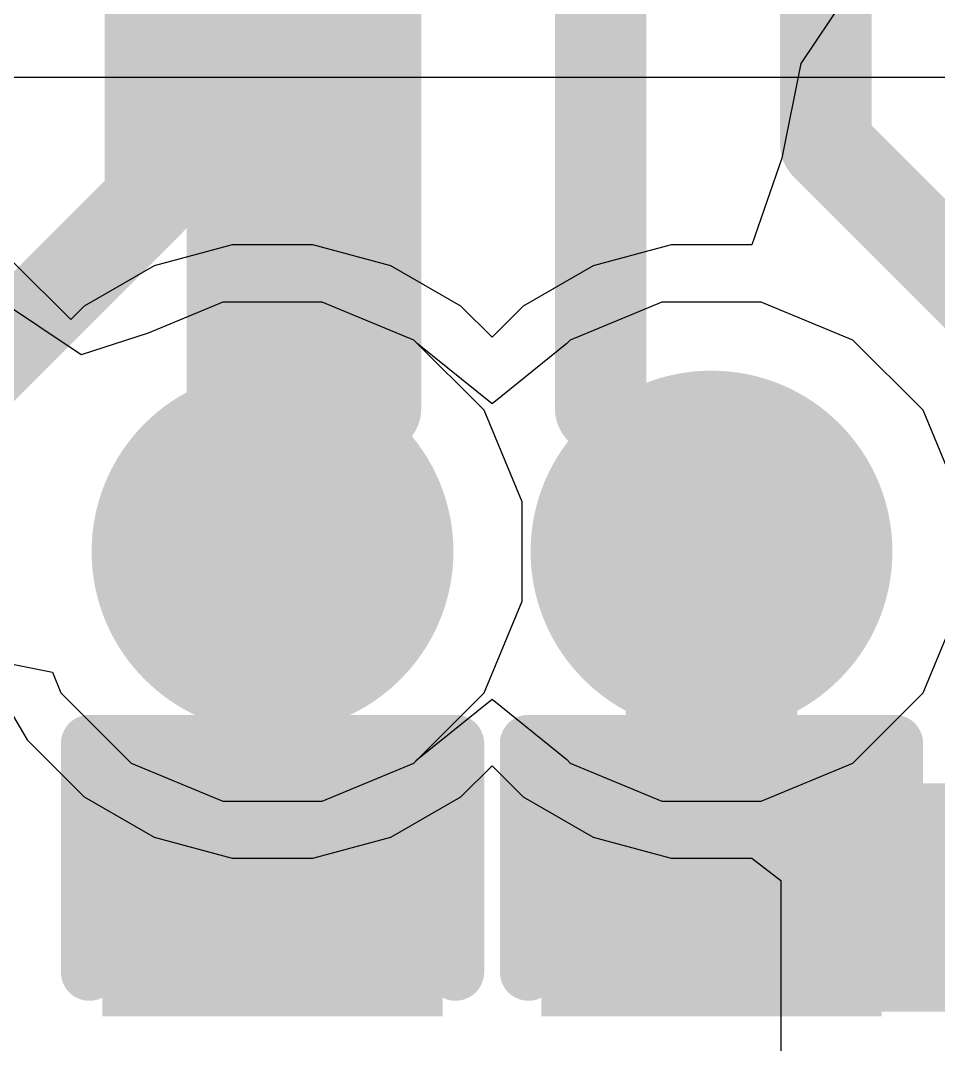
# Model space of a CAD drawing. Header units: inches. Extents: x 0 to 5379, y 0 to 5429.
# Drawn here: x 231.983 to 234.021, y 78.878 to 81.152 of the extents above; entities that cross this region are included whole.
import ezdxf

# ---------------------------------------------------------------- set-up
doc = ezdxf.new("R2010")
doc.units = ezdxf.units.IN
for name, color, linetype in [('Bottom Layer', 5, 'Continuous'), ('Bottom Overlay', 54, 'Continuous'), ('Bottom Paste', 16, 'Continuous'), ('Bottom Solder', 6, 'Continuous'), ('Drill Drawing', 1, 'Continuous'), ('GND01', 16, 'Continuous'), ('GND02', 76, 'Continuous'), ('PWR', 156, 'Continuous'), ('SIG 01', 90, 'Continuous'), ('Top Layer', 1, 'Continuous'), ('Top Overlay', 2, 'Continuous'), ('Top Paste', 8, 'Continuous'), ('Top Solder', 216, 'Continuous'), ('Via Holes', 16, 'Continuous')]:
    doc.layers.add(name, color=color, linetype=linetype)

# ---------------------------------------------------------------- blocks, each defined once
blk = doc.blocks.new('C___0402_1024')
at = {"layer": 'Top Layer'}
for points in [[(-0.6985, -0.3175), (-0.6985, 0.3175), (-0.2413, 0.3175), (-0.2413, -0.3175)], [(0.2413, -0.3175), (0.2413, 0.3175), (0.6985, 0.3175), (0.6985, -0.3175)]]:
    blk.add_hatch(color=1, dxfattribs=at).paths.add_polyline_path(points)
at = {"layer": 'Top Paste'}
for points in [[(-0.6985, -0.3175), (-0.6985, 0.3175), (-0.2413, 0.3175), (-0.2413, -0.3175)], [(0.2413, -0.3175), (0.2413, 0.3175), (0.6985, 0.3175), (0.6985, -0.3175)]]:
    blk.add_hatch(color=8, dxfattribs=at).paths.add_polyline_path(points)
at = {"layer": 'Top Solder'}
for points in [[(-0.7585, -0.3775), (-0.7585, 0.3775), (-0.1813, 0.3775), (-0.1813, -0.3775)], [(0.1813, -0.3775), (0.1813, 0.3775), (0.7585, 0.3775), (0.7585, -0.3775)]]:
    blk.add_hatch(color=216, dxfattribs=at).paths.add_polyline_path(points)
at = {"layer": 'Top Overlay'}
for points in [[(-0.7874, 0.4064, 0.127, 0.127, 0), (-0.7874, -0.4064, 0.127, 0.127, 0)], [(-0.7874, 0.4064, 0.127, 0.127, 0), (-0.2794, 0.4064, 0.127, 0.127, 0)], [(0.2794, 0.4064, 0.127, 0.127, 0), (0.7874, 0.4064, 0.127, 0.127, 0)], [(0.7874, 0.4064, 0.127, 0.127, 0), (0.7874, -0.4064, 0.127, 0.127, 0)], [(-0.7874, -0.4064, 0.127, 0.127, 0), (-0.2794, -0.4064, 0.127, 0.127, 0)], [(0.2794, -0.4064, 0.127, 0.127, 0), (0.7874, -0.4064, 0.127, 0.127, 0)]]:
    blk.add_lwpolyline(points, format="xyseb", dxfattribs=at)
for points in [[(-0.8191, 0.4064, 0.0635, 0.0635, 1), (-0.7556, 0.4064, 0.0635, 0.0635, 1)], [(-0.8191, 0.4064, 0.0635, 0.0635, 1), (-0.7556, 0.4064, 0.0635, 0.0635, 1)], [(-0.3111, 0.4064, 0.0635, 0.0635, 1), (-0.2477, 0.4064, 0.0635, 0.0635, 1)], [(0.2477, 0.4064, 0.0635, 0.0635, 1), (0.3111, 0.4064, 0.0635, 0.0635, 1)], [(0.7556, 0.4064, 0.0635, 0.0635, 1), (0.8191, 0.4064, 0.0635, 0.0635, 1)], [(0.7556, 0.4064, 0.0635, 0.0635, 1), (0.8191, 0.4064, 0.0635, 0.0635, 1)], [(-0.8191, -0.4064, 0.0635, 0.0635, 1), (-0.7556, -0.4064, 0.0635, 0.0635, 1)], [(-0.8191, -0.4064, 0.0635, 0.0635, 1), (-0.7556, -0.4064, 0.0635, 0.0635, 1)], [(-0.3111, -0.4064, 0.0635, 0.0635, 1), (-0.2477, -0.4064, 0.0635, 0.0635, 1)], [(0.2477, -0.4064, 0.0635, 0.0635, 1), (0.3111, -0.4064, 0.0635, 0.0635, 1)], [(0.7556, -0.4064, 0.0635, 0.0635, 1), (0.8191, -0.4064, 0.0635, 0.0635, 1)], [(0.7556, -0.4064, 0.0635, 0.0635, 1), (0.8191, -0.4064, 0.0635, 0.0635, 1)]]:
    blk.add_lwpolyline(points, format="xyseb", close=True, dxfattribs=at)
blk = doc.blocks.new('C___0402_B_1025')
at = {"layer": 'Bottom Layer'}
for points in [[(-0.2413, 0.3175), (-0.2413, -0.3175), (-0.6985, -0.3175), (-0.6985, 0.3175)], [(0.6985, 0.3175), (0.6985, -0.3175), (0.2413, -0.3175), (0.2413, 0.3175)]]:
    blk.add_hatch(color=5, dxfattribs=at).paths.add_polyline_path(points)
at = {"layer": 'Bottom Paste'}
for points in [[(-0.2413, 0.3175), (-0.2413, -0.3175), (-0.6985, -0.3175), (-0.6985, 0.3175)], [(0.6985, 0.3175), (0.6985, -0.3175), (0.2413, -0.3175), (0.2413, 0.3175)]]:
    blk.add_hatch(color=16, dxfattribs=at).paths.add_polyline_path(points)
at = {"layer": 'Bottom Solder'}
for points in [[(-0.1813, 0.3775), (-0.1813, -0.3775), (-0.7585, -0.3775), (-0.7585, 0.3775)], [(0.7585, 0.3775), (0.7585, -0.3775), (0.1813, -0.3775), (0.1813, 0.3775)]]:
    blk.add_hatch(color=6, dxfattribs=at).paths.add_polyline_path(points)
at = {"layer": 'Bottom Overlay'}
for points in [[(-0.7874, 0.4064, 0.127, 0.127, 0), (-0.7874, -0.4064, 0.127, 0.127, 0)], [(-0.7874, 0.4064, 0.127, 0.127, 0), (-0.2794, 0.4064, 0.127, 0.127, 0)], [(0.2794, 0.4064, 0.127, 0.127, 0), (0.7874, 0.4064, 0.127, 0.127, 0)], [(0.7874, 0.4064, 0.127, 0.127, 0), (0.7874, -0.4064, 0.127, 0.127, 0)], [(-0.7874, -0.4064, 0.127, 0.127, 0), (-0.2794, -0.4064, 0.127, 0.127, 0)], [(0.2794, -0.4064, 0.127, 0.127, 0), (0.7874, -0.4064, 0.127, 0.127, 0)]]:
    blk.add_lwpolyline(points, format="xyseb", dxfattribs=at)
for points in [[(-0.8191, 0.4064, 0.0635, 0.0635, 1), (-0.7556, 0.4064, 0.0635, 0.0635, 1)], [(-0.8191, 0.4064, 0.0635, 0.0635, 1), (-0.7556, 0.4064, 0.0635, 0.0635, 1)], [(-0.3111, 0.4064, 0.0635, 0.0635, 1), (-0.2477, 0.4064, 0.0635, 0.0635, 1)], [(0.2477, 0.4064, 0.0635, 0.0635, 1), (0.3111, 0.4064, 0.0635, 0.0635, 1)], [(0.7556, 0.4064, 0.0635, 0.0635, 1), (0.8191, 0.4064, 0.0635, 0.0635, 1)], [(0.7556, 0.4064, 0.0635, 0.0635, 1), (0.8191, 0.4064, 0.0635, 0.0635, 1)], [(-0.8191, -0.4064, 0.0635, 0.0635, 1), (-0.7556, -0.4064, 0.0635, 0.0635, 1)], [(-0.8191, -0.4064, 0.0635, 0.0635, 1), (-0.7556, -0.4064, 0.0635, 0.0635, 1)], [(-0.3111, -0.4064, 0.0635, 0.0635, 1), (-0.2477, -0.4064, 0.0635, 0.0635, 1)], [(0.2477, -0.4064, 0.0635, 0.0635, 1), (0.3111, -0.4064, 0.0635, 0.0635, 1)], [(0.7556, -0.4064, 0.0635, 0.0635, 1), (0.8191, -0.4064, 0.0635, 0.0635, 1)], [(0.7556, -0.4064, 0.0635, 0.0635, 1), (0.8191, -0.4064, 0.0635, 0.0635, 1)]]:
    blk.add_lwpolyline(points, format="xyseb", close=True, dxfattribs=at)
blk = doc.blocks.new('C___0402_1026')
at = {"layer": 'Top Layer'}
for points in [[(-0.6985, -0.3175), (-0.6985, 0.3175), (-0.2413, 0.3175), (-0.2413, -0.3175)], [(0.2413, -0.3175), (0.2413, 0.3175), (0.6985, 0.3175), (0.6985, -0.3175)]]:
    blk.add_hatch(color=1, dxfattribs=at).paths.add_polyline_path(points)
at = {"layer": 'Top Paste'}
for points in [[(-0.6985, -0.3175), (-0.6985, 0.3175), (-0.2413, 0.3175), (-0.2413, -0.3175)], [(0.2413, -0.3175), (0.2413, 0.3175), (0.6985, 0.3175), (0.6985, -0.3175)]]:
    blk.add_hatch(color=8, dxfattribs=at).paths.add_polyline_path(points)
at = {"layer": 'Top Solder'}
for points in [[(-0.7585, -0.3775), (-0.7585, 0.3775), (-0.1813, 0.3775), (-0.1813, -0.3775)], [(0.1813, -0.3775), (0.1813, 0.3775), (0.7585, 0.3775), (0.7585, -0.3775)]]:
    blk.add_hatch(color=216, dxfattribs=at).paths.add_polyline_path(points)
at = {"layer": 'Top Overlay'}
for points in [[(-0.7874, 0.4064, 0.127, 0.127, 0), (-0.7874, -0.4064, 0.127, 0.127, 0)], [(-0.7874, 0.4064, 0.127, 0.127, 0), (-0.2794, 0.4064, 0.127, 0.127, 0)], [(0.2794, 0.4064, 0.127, 0.127, 0), (0.7874, 0.4064, 0.127, 0.127, 0)], [(0.7874, 0.4064, 0.127, 0.127, 0), (0.7874, -0.4064, 0.127, 0.127, 0)], [(-0.7874, -0.4064, 0.127, 0.127, 0), (-0.2794, -0.4064, 0.127, 0.127, 0)], [(0.2794, -0.4064, 0.127, 0.127, 0), (0.7874, -0.4064, 0.127, 0.127, 0)]]:
    blk.add_lwpolyline(points, format="xyseb", dxfattribs=at)
for points in [[(-0.8191, 0.4064, 0.0635, 0.0635, 1), (-0.7556, 0.4064, 0.0635, 0.0635, 1)], [(-0.8191, 0.4064, 0.0635, 0.0635, 1), (-0.7556, 0.4064, 0.0635, 0.0635, 1)], [(-0.3111, 0.4064, 0.0635, 0.0635, 1), (-0.2477, 0.4064, 0.0635, 0.0635, 1)], [(0.2477, 0.4064, 0.0635, 0.0635, 1), (0.3111, 0.4064, 0.0635, 0.0635, 1)], [(0.7556, 0.4064, 0.0635, 0.0635, 1), (0.8191, 0.4064, 0.0635, 0.0635, 1)], [(0.7556, 0.4064, 0.0635, 0.0635, 1), (0.8191, 0.4064, 0.0635, 0.0635, 1)], [(-0.8191, -0.4064, 0.0635, 0.0635, 1), (-0.7556, -0.4064, 0.0635, 0.0635, 1)], [(-0.8191, -0.4064, 0.0635, 0.0635, 1), (-0.7556, -0.4064, 0.0635, 0.0635, 1)], [(-0.3111, -0.4064, 0.0635, 0.0635, 1), (-0.2477, -0.4064, 0.0635, 0.0635, 1)], [(0.2477, -0.4064, 0.0635, 0.0635, 1), (0.3111, -0.4064, 0.0635, 0.0635, 1)], [(0.7556, -0.4064, 0.0635, 0.0635, 1), (0.8191, -0.4064, 0.0635, 0.0635, 1)], [(0.7556, -0.4064, 0.0635, 0.0635, 1), (0.8191, -0.4064, 0.0635, 0.0635, 1)]]:
    blk.add_lwpolyline(points, format="xyseb", close=True, dxfattribs=at)
blk = doc.blocks.new('C___0402_B_1027')
at = {"layer": 'Bottom Layer'}
for points in [[(-0.2413, 0.3175), (-0.2413, -0.3175), (-0.6985, -0.3175), (-0.6985, 0.3175)], [(0.6985, 0.3175), (0.6985, -0.3175), (0.2413, -0.3175), (0.2413, 0.3175)]]:
    blk.add_hatch(color=5, dxfattribs=at).paths.add_polyline_path(points)
at = {"layer": 'Bottom Paste'}
for points in [[(-0.2413, 0.3175), (-0.2413, -0.3175), (-0.6985, -0.3175), (-0.6985, 0.3175)], [(0.6985, 0.3175), (0.6985, -0.3175), (0.2413, -0.3175), (0.2413, 0.3175)]]:
    blk.add_hatch(color=16, dxfattribs=at).paths.add_polyline_path(points)
at = {"layer": 'Bottom Solder'}
for points in [[(-0.1813, 0.3775), (-0.1813, -0.3775), (-0.7585, -0.3775), (-0.7585, 0.3775)], [(0.7585, 0.3775), (0.7585, -0.3775), (0.1813, -0.3775), (0.1813, 0.3775)]]:
    blk.add_hatch(color=6, dxfattribs=at).paths.add_polyline_path(points)
at = {"layer": 'Bottom Overlay'}
for points in [[(-0.7874, 0.4064, 0.127, 0.127, 0), (-0.7874, -0.4064, 0.127, 0.127, 0)], [(-0.7874, 0.4064, 0.127, 0.127, 0), (-0.2794, 0.4064, 0.127, 0.127, 0)], [(0.2794, 0.4064, 0.127, 0.127, 0), (0.7874, 0.4064, 0.127, 0.127, 0)], [(0.7874, 0.4064, 0.127, 0.127, 0), (0.7874, -0.4064, 0.127, 0.127, 0)], [(-0.7874, -0.4064, 0.127, 0.127, 0), (-0.2794, -0.4064, 0.127, 0.127, 0)], [(0.2794, -0.4064, 0.127, 0.127, 0), (0.7874, -0.4064, 0.127, 0.127, 0)]]:
    blk.add_lwpolyline(points, format="xyseb", dxfattribs=at)
for points in [[(-0.8191, 0.4064, 0.0635, 0.0635, 1), (-0.7556, 0.4064, 0.0635, 0.0635, 1)], [(-0.8191, 0.4064, 0.0635, 0.0635, 1), (-0.7556, 0.4064, 0.0635, 0.0635, 1)], [(-0.3111, 0.4064, 0.0635, 0.0635, 1), (-0.2477, 0.4064, 0.0635, 0.0635, 1)], [(0.2477, 0.4064, 0.0635, 0.0635, 1), (0.3111, 0.4064, 0.0635, 0.0635, 1)], [(0.7556, 0.4064, 0.0635, 0.0635, 1), (0.8191, 0.4064, 0.0635, 0.0635, 1)], [(0.7556, 0.4064, 0.0635, 0.0635, 1), (0.8191, 0.4064, 0.0635, 0.0635, 1)], [(-0.8191, -0.4064, 0.0635, 0.0635, 1), (-0.7556, -0.4064, 0.0635, 0.0635, 1)], [(-0.8191, -0.4064, 0.0635, 0.0635, 1), (-0.7556, -0.4064, 0.0635, 0.0635, 1)], [(-0.3111, -0.4064, 0.0635, 0.0635, 1), (-0.2477, -0.4064, 0.0635, 0.0635, 1)], [(0.2477, -0.4064, 0.0635, 0.0635, 1), (0.3111, -0.4064, 0.0635, 0.0635, 1)], [(0.7556, -0.4064, 0.0635, 0.0635, 1), (0.8191, -0.4064, 0.0635, 0.0635, 1)], [(0.7556, -0.4064, 0.0635, 0.0635, 1), (0.8191, -0.4064, 0.0635, 0.0635, 1)]]:
    blk.add_lwpolyline(points, format="xyseb", close=True, dxfattribs=at)

msp = doc.modelspace()

# ---------------------------------------------------------------- hatches: boundary and pattern name
at = {"layer": 'Bottom Layer'}
h = msp.add_hatch(color=5, dxfattribs=at)
edge = h.paths.add_edge_path()
edge.add_arc((232.5427, 79.9729), 0.3, 0, 360)
h = msp.add_hatch(color=5, dxfattribs=at)
edge = h.paths.add_edge_path()
edge.add_arc((233.5173, 79.9729), 0.3, 0, 360)
at = {"layer": 'Bottom Solder'}
h = msp.add_hatch(color=6, dxfattribs=at)
edge = h.paths.add_edge_path()
edge.add_arc((232.5427, 79.9729), 0.4016, 0, 360)
h = msp.add_hatch(color=6, dxfattribs=at)
edge = h.paths.add_edge_path()
edge.add_arc((233.5173, 79.9729), 0.4016, 0, 360)
at = {"layer": 'GND01'}
h = msp.add_hatch(color=16, dxfattribs=at)
edge = h.paths.add_edge_path()
edge.add_arc((232.5427, 79.9729), 0.3, 0, 360)
h = msp.add_hatch(color=16, dxfattribs=at)
edge = h.paths.add_edge_path()
edge.add_arc((233.5173, 79.9729), 0.3, 0, 360)
at = {"layer": 'GND02'}
h = msp.add_hatch(color=76, dxfattribs=at)
edge = h.paths.add_edge_path()
edge.add_arc((232.5427, 79.9729), 0.3, 0, 360)
h = msp.add_hatch(color=76, dxfattribs=at)
edge = h.paths.add_edge_path()
edge.add_arc((233.5173, 79.9729), 0.3, 0, 360)
at = {"layer": 'PWR'}
h = msp.add_hatch(color=156, dxfattribs=at)
edge = h.paths.add_edge_path()
edge.add_arc((232.5427, 79.9729), 0.3, 0, 360)
h = msp.add_hatch(color=156, dxfattribs=at)
edge = h.paths.add_edge_path()
edge.add_arc((233.5173, 79.9729), 0.3, 0, 360)
at = {"layer": 'SIG 01'}
h = msp.add_hatch(color=90, dxfattribs=at)
edge = h.paths.add_edge_path()
edge.add_arc((232.5427, 79.9729), 0.3, 0, 360)
h = msp.add_hatch(color=90, dxfattribs=at)
edge = h.paths.add_edge_path()
edge.add_arc((233.5173, 79.9729), 0.3, 0, 360)
at = {"layer": 'Top Layer'}
h = msp.add_hatch(color=1, dxfattribs=at)
edge = h.paths.add_edge_path()
edge.add_arc((232.5427, 79.9729), 0.3, 0, 360)
h = msp.add_hatch(color=1, dxfattribs=at)
edge = h.paths.add_edge_path()
edge.add_arc((233.5173, 79.9729), 0.3, 0, 360)
msp.add_hatch(color=1, dxfattribs=at).paths.add_polyline_path([(233.1998, 78.951), (234.4735, 78.951), (234.4735, 79.4578), (233.1998, 79.4578)])
at = {"layer": 'Top Solder'}
h = msp.add_hatch(color=216, dxfattribs=at)
edge = h.paths.add_edge_path()
edge.add_arc((232.5427, 79.9729), 0.4016, 0, 360)
h = msp.add_hatch(color=216, dxfattribs=at)
edge = h.paths.add_edge_path()
edge.add_arc((233.5173, 79.9729), 0.4016, 0, 360)
at = {"layer": 'Via Holes'}
h = msp.add_hatch(color=7, dxfattribs=at)
edge = h.paths.add_edge_path()
edge.add_arc((232.5427, 79.9729), 0.15, 0, 360)
h = msp.add_hatch(color=7, dxfattribs=at)
edge = h.paths.add_edge_path()
edge.add_arc((233.5173, 79.9729), 0.15, 0, 360)

# ---------------------------------------------------------------- linework, layer by layer
at = {"layer": 'Bottom Layer'}
for points in [[(232.5427, 79.9729, 0.381, 0.381, 0), (232.5427, 81.9403, 0.381, 0.381, 0)], [(233.5173, 79.2292, 0.381, 0.381, 0), (233.5173, 79.9729, 0.381, 0.381, 0)], [(232.5427, 79.2292, 0.254, 0.254, 0), (232.5427, 79.9729, 0.254, 0.254, 0)], [(233.5173, 79.2292, 0.381, 0.381, 0), (237.1772, 79.2292, 0.381, 0.381, 0)]]:
    msp.add_lwpolyline(points, format="xyseb", dxfattribs=at)
for points in [[(232.4474, 79.9729, 0.1905, 0.1905, 1), (232.6379, 79.9729, 0.1905, 0.1905, 1)], [(233.422, 79.9729, 0.1905, 0.1905, 1), (233.6125, 79.9729, 0.1905, 0.1905, 1)], [(232.4792, 79.9729, 0.127, 0.127, 1), (232.6062, 79.9729, 0.127, 0.127, 1)], [(233.422, 79.2292, 0.1905, 0.1905, 1), (233.6125, 79.2292, 0.1905, 0.1905, 1)], [(233.422, 79.2292, 0.1905, 0.1905, 1), (233.6125, 79.2292, 0.1905, 0.1905, 1)], [(232.4792, 79.2292, 0.127, 0.127, 1), (232.6062, 79.2292, 0.127, 0.127, 1)]]:
    msp.add_lwpolyline(points, format="xyseb", close=True, dxfattribs=at)
at = {"layer": 'Drill Drawing'}
for points in [[(232.2887, 80.0999, 0.0508, 0.0508, 0), (232.2887, 80.2269, 0.0508, 0.0508, 0)], [(232.2887, 80.2269, 0.0508, 0.0508, 0), (232.4157, 80.2269, 0.0508, 0.0508, 0)], [(232.4157, 80.2269, 0.0508, 0.0508, 0), (232.5427, 80.0999, 0.0508, 0.0508, 0)], [(232.5427, 80.0999, 0.0508, 0.0508, 0), (232.6697, 80.2269, 0.0508, 0.0508, 0)], [(232.6697, 80.2269, 0.0508, 0.0508, 0), (232.7967, 80.2269, 0.0508, 0.0508, 0)], [(232.7967, 80.0999, 0.0508, 0.0508, 0), (232.7967, 80.2269, 0.0508, 0.0508, 0)], [(233.2633, 80.0999, 0.0508, 0.0508, 0), (233.2633, 80.2269, 0.0508, 0.0508, 0)], [(233.2633, 80.2269, 0.0508, 0.0508, 0), (233.3903, 80.2269, 0.0508, 0.0508, 0)], [(233.3903, 80.2269, 0.0508, 0.0508, 0), (233.5173, 80.0999, 0.0508, 0.0508, 0)], [(233.5173, 80.0999, 0.0508, 0.0508, 0), (233.6443, 80.2269, 0.0508, 0.0508, 0)], [(233.6443, 80.2269, 0.0508, 0.0508, 0), (233.7713, 80.2269, 0.0508, 0.0508, 0)], [(233.7713, 80.0999, 0.0508, 0.0508, 0), (233.7713, 80.2269, 0.0508, 0.0508, 0)], [(232.2887, 80.0999, 0.0508, 0.0508, 0), (232.4157, 79.9729, 0.0508, 0.0508, 0)], [(232.6697, 79.9729, 0.0508, 0.0508, 0), (232.7967, 80.0999, 0.0508, 0.0508, 0)], [(233.2633, 80.0999, 0.0508, 0.0508, 0), (233.3903, 79.9729, 0.0508, 0.0508, 0)], [(233.6443, 79.9729, 0.0508, 0.0508, 0), (233.7713, 80.0999, 0.0508, 0.0508, 0)], [(232.2887, 79.8459, 0.0508, 0.0508, 0), (232.4157, 79.9729, 0.0508, 0.0508, 0)], [(232.6697, 79.9729, 0.0508, 0.0508, 0), (232.7967, 79.8459, 0.0508, 0.0508, 0)], [(233.2633, 79.8459, 0.0508, 0.0508, 0), (233.3903, 79.9729, 0.0508, 0.0508, 0)], [(233.6443, 79.9729, 0.0508, 0.0508, 0), (233.7713, 79.8459, 0.0508, 0.0508, 0)], [(232.2887, 79.7189, 0.0508, 0.0508, 0), (232.2887, 79.8459, 0.0508, 0.0508, 0)], [(232.4157, 79.7189, 0.0508, 0.0508, 0), (232.5427, 79.8459, 0.0508, 0.0508, 0)], [(232.5427, 79.8459, 0.0508, 0.0508, 0), (232.6697, 79.7189, 0.0508, 0.0508, 0)], [(232.7967, 79.7189, 0.0508, 0.0508, 0), (232.7967, 79.8459, 0.0508, 0.0508, 0)], [(233.2633, 79.7189, 0.0508, 0.0508, 0), (233.2633, 79.8459, 0.0508, 0.0508, 0)], [(233.3903, 79.7189, 0.0508, 0.0508, 0), (233.5173, 79.8459, 0.0508, 0.0508, 0)], [(233.5173, 79.8459, 0.0508, 0.0508, 0), (233.6443, 79.7189, 0.0508, 0.0508, 0)], [(233.7713, 79.7189, 0.0508, 0.0508, 0), (233.7713, 79.8459, 0.0508, 0.0508, 0)], [(232.2887, 79.7189, 0.0508, 0.0508, 0), (232.4157, 79.7189, 0.0508, 0.0508, 0)], [(232.6697, 79.7189, 0.0508, 0.0508, 0), (232.7967, 79.7189, 0.0508, 0.0508, 0)], [(233.2633, 79.7189, 0.0508, 0.0508, 0), (233.3903, 79.7189, 0.0508, 0.0508, 0)], [(233.6443, 79.7189, 0.0508, 0.0508, 0), (233.7713, 79.7189, 0.0508, 0.0508, 0)]]:
    msp.add_lwpolyline(points, format="xyseb", dxfattribs=at)
for points in [[(232.276, 80.2269, 0.0254, 0.0254, 1), (232.3014, 80.2269, 0.0254, 0.0254, 1)], [(232.276, 80.2269, 0.0254, 0.0254, 1), (232.3014, 80.2269, 0.0254, 0.0254, 1)], [(232.403, 80.2269, 0.0254, 0.0254, 1), (232.4284, 80.2269, 0.0254, 0.0254, 1)], [(232.403, 80.2269, 0.0254, 0.0254, 1), (232.4284, 80.2269, 0.0254, 0.0254, 1)], [(232.657, 80.2269, 0.0254, 0.0254, 1), (232.6824, 80.2269, 0.0254, 0.0254, 1)], [(232.657, 80.2269, 0.0254, 0.0254, 1), (232.6824, 80.2269, 0.0254, 0.0254, 1)], [(232.784, 80.2269, 0.0254, 0.0254, 1), (232.8094, 80.2269, 0.0254, 0.0254, 1)], [(232.784, 80.2269, 0.0254, 0.0254, 1), (232.8094, 80.2269, 0.0254, 0.0254, 1)], [(233.2506, 80.2269, 0.0254, 0.0254, 1), (233.276, 80.2269, 0.0254, 0.0254, 1)], [(233.2506, 80.2269, 0.0254, 0.0254, 1), (233.276, 80.2269, 0.0254, 0.0254, 1)], [(233.3776, 80.2269, 0.0254, 0.0254, 1), (233.403, 80.2269, 0.0254, 0.0254, 1)], [(233.3776, 80.2269, 0.0254, 0.0254, 1), (233.403, 80.2269, 0.0254, 0.0254, 1)], [(233.6316, 80.2269, 0.0254, 0.0254, 1), (233.657, 80.2269, 0.0254, 0.0254, 1)], [(233.6316, 80.2269, 0.0254, 0.0254, 1), (233.657, 80.2269, 0.0254, 0.0254, 1)], [(233.7586, 80.2269, 0.0254, 0.0254, 1), (233.784, 80.2269, 0.0254, 0.0254, 1)], [(233.7586, 80.2269, 0.0254, 0.0254, 1), (233.784, 80.2269, 0.0254, 0.0254, 1)], [(232.276, 80.0999, 0.0254, 0.0254, 1), (232.3014, 80.0999, 0.0254, 0.0254, 1)], [(232.276, 80.0999, 0.0254, 0.0254, 1), (232.3014, 80.0999, 0.0254, 0.0254, 1)], [(232.53, 80.0999, 0.0254, 0.0254, 1), (232.5554, 80.0999, 0.0254, 0.0254, 1)], [(232.53, 80.0999, 0.0254, 0.0254, 1), (232.5554, 80.0999, 0.0254, 0.0254, 1)], [(232.784, 80.0999, 0.0254, 0.0254, 1), (232.8094, 80.0999, 0.0254, 0.0254, 1)], [(232.784, 80.0999, 0.0254, 0.0254, 1), (232.8094, 80.0999, 0.0254, 0.0254, 1)], [(233.2506, 80.0999, 0.0254, 0.0254, 1), (233.276, 80.0999, 0.0254, 0.0254, 1)], [(233.2506, 80.0999, 0.0254, 0.0254, 1), (233.276, 80.0999, 0.0254, 0.0254, 1)], [(233.5046, 80.0999, 0.0254, 0.0254, 1), (233.53, 80.0999, 0.0254, 0.0254, 1)], [(233.5046, 80.0999, 0.0254, 0.0254, 1), (233.53, 80.0999, 0.0254, 0.0254, 1)], [(233.7586, 80.0999, 0.0254, 0.0254, 1), (233.784, 80.0999, 0.0254, 0.0254, 1)], [(233.7586, 80.0999, 0.0254, 0.0254, 1), (233.784, 80.0999, 0.0254, 0.0254, 1)], [(232.403, 79.9729, 0.0254, 0.0254, 1), (232.4284, 79.9729, 0.0254, 0.0254, 1)], [(232.403, 79.9729, 0.0254, 0.0254, 1), (232.4284, 79.9729, 0.0254, 0.0254, 1)], [(232.657, 79.9729, 0.0254, 0.0254, 1), (232.6824, 79.9729, 0.0254, 0.0254, 1)], [(232.657, 79.9729, 0.0254, 0.0254, 1), (232.6824, 79.9729, 0.0254, 0.0254, 1)], [(233.3776, 79.9729, 0.0254, 0.0254, 1), (233.403, 79.9729, 0.0254, 0.0254, 1)], [(233.3776, 79.9729, 0.0254, 0.0254, 1), (233.403, 79.9729, 0.0254, 0.0254, 1)], [(233.6316, 79.9729, 0.0254, 0.0254, 1), (233.657, 79.9729, 0.0254, 0.0254, 1)], [(233.6316, 79.9729, 0.0254, 0.0254, 1), (233.657, 79.9729, 0.0254, 0.0254, 1)], [(232.276, 79.8459, 0.0254, 0.0254, 1), (232.3014, 79.8459, 0.0254, 0.0254, 1)], [(232.276, 79.8459, 0.0254, 0.0254, 1), (232.3014, 79.8459, 0.0254, 0.0254, 1)], [(232.53, 79.8459, 0.0254, 0.0254, 1), (232.5554, 79.8459, 0.0254, 0.0254, 1)], [(232.53, 79.8459, 0.0254, 0.0254, 1), (232.5554, 79.8459, 0.0254, 0.0254, 1)], [(232.784, 79.8459, 0.0254, 0.0254, 1), (232.8094, 79.8459, 0.0254, 0.0254, 1)], [(232.784, 79.8459, 0.0254, 0.0254, 1), (232.8094, 79.8459, 0.0254, 0.0254, 1)], [(233.2506, 79.8459, 0.0254, 0.0254, 1), (233.276, 79.8459, 0.0254, 0.0254, 1)], [(233.2506, 79.8459, 0.0254, 0.0254, 1), (233.276, 79.8459, 0.0254, 0.0254, 1)], [(233.5046, 79.8459, 0.0254, 0.0254, 1), (233.53, 79.8459, 0.0254, 0.0254, 1)], [(233.5046, 79.8459, 0.0254, 0.0254, 1), (233.53, 79.8459, 0.0254, 0.0254, 1)], [(233.7586, 79.8459, 0.0254, 0.0254, 1), (233.784, 79.8459, 0.0254, 0.0254, 1)], [(233.7586, 79.8459, 0.0254, 0.0254, 1), (233.784, 79.8459, 0.0254, 0.0254, 1)], [(232.276, 79.7189, 0.0254, 0.0254, 1), (232.3014, 79.7189, 0.0254, 0.0254, 1)], [(232.276, 79.7189, 0.0254, 0.0254, 1), (232.3014, 79.7189, 0.0254, 0.0254, 1)], [(232.403, 79.7189, 0.0254, 0.0254, 1), (232.4284, 79.7189, 0.0254, 0.0254, 1)], [(232.403, 79.7189, 0.0254, 0.0254, 1), (232.4284, 79.7189, 0.0254, 0.0254, 1)], [(232.657, 79.7189, 0.0254, 0.0254, 1), (232.6824, 79.7189, 0.0254, 0.0254, 1)], [(232.657, 79.7189, 0.0254, 0.0254, 1), (232.6824, 79.7189, 0.0254, 0.0254, 1)], [(232.784, 79.7189, 0.0254, 0.0254, 1), (232.8094, 79.7189, 0.0254, 0.0254, 1)], [(232.784, 79.7189, 0.0254, 0.0254, 1), (232.8094, 79.7189, 0.0254, 0.0254, 1)], [(233.2506, 79.7189, 0.0254, 0.0254, 1), (233.276, 79.7189, 0.0254, 0.0254, 1)], [(233.2506, 79.7189, 0.0254, 0.0254, 1), (233.276, 79.7189, 0.0254, 0.0254, 1)], [(233.3776, 79.7189, 0.0254, 0.0254, 1), (233.403, 79.7189, 0.0254, 0.0254, 1)], [(233.3776, 79.7189, 0.0254, 0.0254, 1), (233.403, 79.7189, 0.0254, 0.0254, 1)], [(233.6316, 79.7189, 0.0254, 0.0254, 1), (233.657, 79.7189, 0.0254, 0.0254, 1)], [(233.6316, 79.7189, 0.0254, 0.0254, 1), (233.657, 79.7189, 0.0254, 0.0254, 1)], [(233.7586, 79.7189, 0.0254, 0.0254, 1), (233.784, 79.7189, 0.0254, 0.0254, 1)], [(233.7586, 79.7189, 0.0254, 0.0254, 1), (233.784, 79.7189, 0.0254, 0.0254, 1)]]:
    msp.add_lwpolyline(points, format="xyseb", close=True, dxfattribs=at)
at = {"layer": 'GND01'}
for p, q in [((232.1181, 80.4094), (231.883, 80.5666)), ((232.4325, 80.5269), (232.2664, 80.4581)), ((232.6529, 80.5269), (232.4325, 80.5269)), ((232.8565, 80.4425), (232.6529, 80.5269)), ((233.4071, 80.5269), (233.2035, 80.4425)), ((233.6275, 80.5269), (233.4071, 80.5269)), ((233.8311, 80.4425), (233.6275, 80.5269)), ((232.2664, 80.4581), (232.1181, 80.4094)), ((232.8641, 80.435), (232.8565, 80.4425)), ((233.03, 80.3009), (232.8641, 80.435)), ((233.1959, 80.435), (233.03, 80.3009)), ((233.2035, 80.4425), (233.1959, 80.435)), ((233.9869, 80.2867), (233.8311, 80.4425)), ((234.0713, 80.0831), (233.9869, 80.2867)), ((233.9869, 79.6591), (234.0713, 79.8627)), ((231.8966, 79.7366), (232.0539, 79.7053)), ((232.0539, 79.7053), (232.073, 79.6591)), ((232.073, 79.6591), (232.2289, 79.5032)), ((233.8311, 79.5032), (233.9869, 79.6591)), ((232.8641, 79.5108), (233.03, 79.6448)), ((233.03, 79.6448), (233.1959, 79.5108)), ((232.2289, 79.5032), (232.4325, 79.4189)), ((232.6529, 79.4189), (232.8565, 79.5032)), ((232.8565, 79.5032), (232.8641, 79.5108)), ((233.1959, 79.5108), (233.2035, 79.5032)), ((233.2035, 79.5032), (233.4071, 79.4189)), ((233.6275, 79.4189), (233.8311, 79.5032)), ((232.4325, 79.4189), (232.6529, 79.4189)), ((233.4071, 79.4189), (233.6275, 79.4189))]:
    msp.add_line(p, q, dxfattribs=at)
at = {"layer": 'GND02'}
for p, q in [((232.1181, 80.4094), (231.883, 80.5666)), ((232.4325, 80.5269), (232.2664, 80.4581)), ((232.6529, 80.5269), (232.4325, 80.5269)), ((232.8565, 80.4425), (232.6529, 80.5269)), ((233.4071, 80.5269), (233.2035, 80.4425)), ((233.6275, 80.5269), (233.4071, 80.5269)), ((233.8311, 80.4425), (233.6275, 80.5269)), ((232.2664, 80.4581), (232.1181, 80.4094)), ((232.8641, 80.435), (232.8565, 80.4425)), ((233.03, 80.3009), (232.8641, 80.435)), ((233.1959, 80.435), (233.03, 80.3009)), ((233.2035, 80.4425), (233.1959, 80.435)), ((233.9869, 80.2867), (233.8311, 80.4425)), ((234.0713, 80.0831), (233.9869, 80.2867)), ((233.9869, 79.6591), (234.0713, 79.8627)), ((231.8966, 79.7366), (232.0539, 79.7053)), ((232.0539, 79.7053), (232.073, 79.6591)), ((232.073, 79.6591), (232.2289, 79.5032)), ((233.8311, 79.5032), (233.9869, 79.6591)), ((232.8641, 79.5108), (233.03, 79.6448)), ((233.03, 79.6448), (233.1959, 79.5108)), ((232.2289, 79.5032), (232.4325, 79.4189)), ((232.6529, 79.4189), (232.8565, 79.5032)), ((232.8565, 79.5032), (232.8641, 79.5108)), ((233.1959, 79.5108), (233.2035, 79.5032)), ((233.2035, 79.5032), (233.4071, 79.4189)), ((233.6275, 79.4189), (233.8311, 79.5032)), ((232.4325, 79.4189), (232.6529, 79.4189)), ((233.4071, 79.4189), (233.6275, 79.4189))]:
    msp.add_line(p, q, dxfattribs=at)
at = {"layer": 'PWR'}
for p, q in [((231.9055, 81.026), (234.7786, 81.026)), ((232.1181, 80.4094), (231.883, 80.5666)), ((232.4325, 80.5269), (232.2664, 80.4581)), ((232.6529, 80.5269), (232.4325, 80.5269)), ((232.8565, 80.4425), (232.6529, 80.5269)), ((232.2664, 80.4581), (232.1181, 80.4094)), ((233.0123, 80.2867), (232.8565, 80.4425)), ((233.0967, 80.0831), (233.0123, 80.2867)), ((233.0967, 79.8627), (233.0967, 80.0831)), ((233.0123, 79.6591), (233.0967, 79.8627)), ((231.8966, 79.7366), (232.0539, 79.7053)), ((232.0539, 79.7053), (232.073, 79.6591)), ((232.073, 79.6591), (232.2289, 79.5032)), ((232.8565, 79.5032), (233.0123, 79.6591)), ((232.2289, 79.5032), (232.4325, 79.4189)), ((232.6529, 79.4189), (232.8565, 79.5032)), ((232.4325, 79.4189), (232.6529, 79.4189))]:
    msp.add_line(p, q, dxfattribs=at)
at = {"layer": 'SIG 01'}
for p, q in [((233.8419, 81.2457), (233.7155, 81.0567)), ((233.7155, 81.0567), (233.6737, 80.8464)), ((233.6737, 80.8464), (233.6069, 80.6539)), ((232.453, 80.6539), (232.2798, 80.6075)), ((232.6323, 80.6539), (232.453, 80.6539)), ((232.8055, 80.6075), (232.6323, 80.6539)), ((233.4276, 80.6539), (233.2544, 80.6075)), ((233.6069, 80.6539), (233.4276, 80.6539)), ((232.0947, 80.4879), (231.9686, 80.614)), ((232.2798, 80.6075), (232.1245, 80.5178)), ((232.9608, 80.5178), (232.8055, 80.6075)), ((233.2544, 80.6075), (233.0991, 80.5178)), ((232.1245, 80.5178), (232.0947, 80.4879)), ((233.03, 80.4487), (232.9608, 80.5178)), ((233.0991, 80.5178), (233.03, 80.4487)), ((231.9576, 79.6244), (231.9978, 79.5547)), ((231.9978, 79.5547), (232.1245, 79.4279)), ((232.9608, 79.4279), (233.03, 79.4971)), ((233.03, 79.4971), (233.0991, 79.4279)), ((232.1245, 79.4279), (232.2798, 79.3383)), ((232.8055, 79.3383), (232.9608, 79.4279)), ((233.0991, 79.4279), (233.2544, 79.3383)), ((232.2798, 79.3383), (232.453, 79.2919)), ((232.6323, 79.2919), (232.8055, 79.3383)), ((233.2544, 79.3383), (233.4276, 79.2919)), ((232.453, 79.2919), (232.6323, 79.2919)), ((233.4276, 79.2919), (233.6069, 79.2919)), ((233.6069, 79.2919), (233.6712, 79.2426)), ((233.6712, 79.2426), (233.6712, 72.0576))]:
    msp.add_line(p, q, dxfattribs=at)
at = {"layer": 'Top Layer'}
for points in [[(232.2713, 80.7533, 0.2032, 0.2032, 0), (232.2713, 82.8614, 0.2032, 0.2032, 0)], [(232.7713, 80.2903, 0.2032, 0.2032, 0), (232.7713, 82.8614, 0.2032, 0.2032, 0)], [(233.2713, 80.2903, 0.2032, 0.2032, 0), (233.2713, 82.8614, 0.2032, 0.2032, 0)], [(233.7713, 80.8769, 0.2032, 0.2032, 0), (233.7713, 82.8614, 0.2032, 0.2032, 0)], [(233.7713, 80.8769, 0.2032, 0.2032, 0), (235.419, 79.2292, 0.2032, 0.2032, 0)], [(231.6395, 80.1215, 0.2032, 0.2032, 0), (232.2713, 80.7533, 0.2032, 0.2032, 0)], [(232.5427, 80.0617, 0.2032, 0.2032, 0), (232.7713, 80.2903, 0.2032, 0.2032, 0)], [(233.2713, 80.2903, 0.2032, 0.2032, 0), (233.5173, 80.0443, 0.2032, 0.2032, 0)], [(232.5427, 79.9729, 0.2032, 0.2032, 0), (232.5427, 80.0617, 0.2032, 0.2032, 0)], [(232.5427, 79.2292, 0.2032, 0.2032, 0), (232.5427, 79.9729, 0.2032, 0.2032, 0)], [(233.5173, 79.2292, 0.2032, 0.2032, 0), (233.5173, 79.9555, 0.2032, 0.2032, 0)]]:
    msp.add_lwpolyline(points, format="xyseb", dxfattribs=at)
for points in [[(233.7205, 80.8769, 0.1016, 0.1016, 1), (233.8221, 80.8769, 0.1016, 0.1016, 1)], [(233.7205, 80.8769, 0.1016, 0.1016, 1), (233.8221, 80.8769, 0.1016, 0.1016, 1)], [(232.2205, 80.7533, 0.1016, 0.1016, 1), (232.3221, 80.7533, 0.1016, 0.1016, 1)], [(232.2205, 80.7533, 0.1016, 0.1016, 1), (232.3221, 80.7533, 0.1016, 0.1016, 1)], [(232.7205, 80.2903, 0.1016, 0.1016, 1), (232.8221, 80.2903, 0.1016, 0.1016, 1)], [(232.7205, 80.2903, 0.1016, 0.1016, 1), (232.8221, 80.2903, 0.1016, 0.1016, 1)], [(233.2205, 80.2903, 0.1016, 0.1016, 1), (233.3221, 80.2903, 0.1016, 0.1016, 1)], [(233.2205, 80.2903, 0.1016, 0.1016, 1), (233.3221, 80.2903, 0.1016, 0.1016, 1)], [(232.4919, 80.0617, 0.1016, 0.1016, 1), (232.5935, 80.0617, 0.1016, 0.1016, 1)], [(232.4919, 80.0617, 0.1016, 0.1016, 1), (232.5935, 80.0617, 0.1016, 0.1016, 1)], [(233.4665, 80.0443, 0.1016, 0.1016, 1), (233.5681, 80.0443, 0.1016, 0.1016, 1)], [(232.4919, 79.9729, 0.1016, 0.1016, 1), (232.5935, 79.9729, 0.1016, 0.1016, 1)], [(232.4919, 79.9729, 0.1016, 0.1016, 1), (232.5935, 79.9729, 0.1016, 0.1016, 1)], [(233.4665, 79.9555, 0.1016, 0.1016, 1), (233.5681, 79.9555, 0.1016, 0.1016, 1)], [(232.4919, 79.2292, 0.1016, 0.1016, 1), (232.5935, 79.2292, 0.1016, 0.1016, 1)], [(233.4665, 79.2292, 0.1016, 0.1016, 1), (233.5681, 79.2292, 0.1016, 0.1016, 1)]]:
    msp.add_lwpolyline(points, format="xyseb", close=True, dxfattribs=at)

# ---------------------------------------------------------------- block references
at = {"rotation": 90}
for name, p in [('C___0402_1024', (232.5427, 78.7593)), ('C___0402_B_1025', (232.5427, 78.7593)), ('C___0402_1026', (233.5173, 78.7593)), ('C___0402_B_1027', (233.5173, 78.7593))]:
    msp.add_blockref(name, p, dxfattribs=at)

doc.saveas('drawing.dxf')
